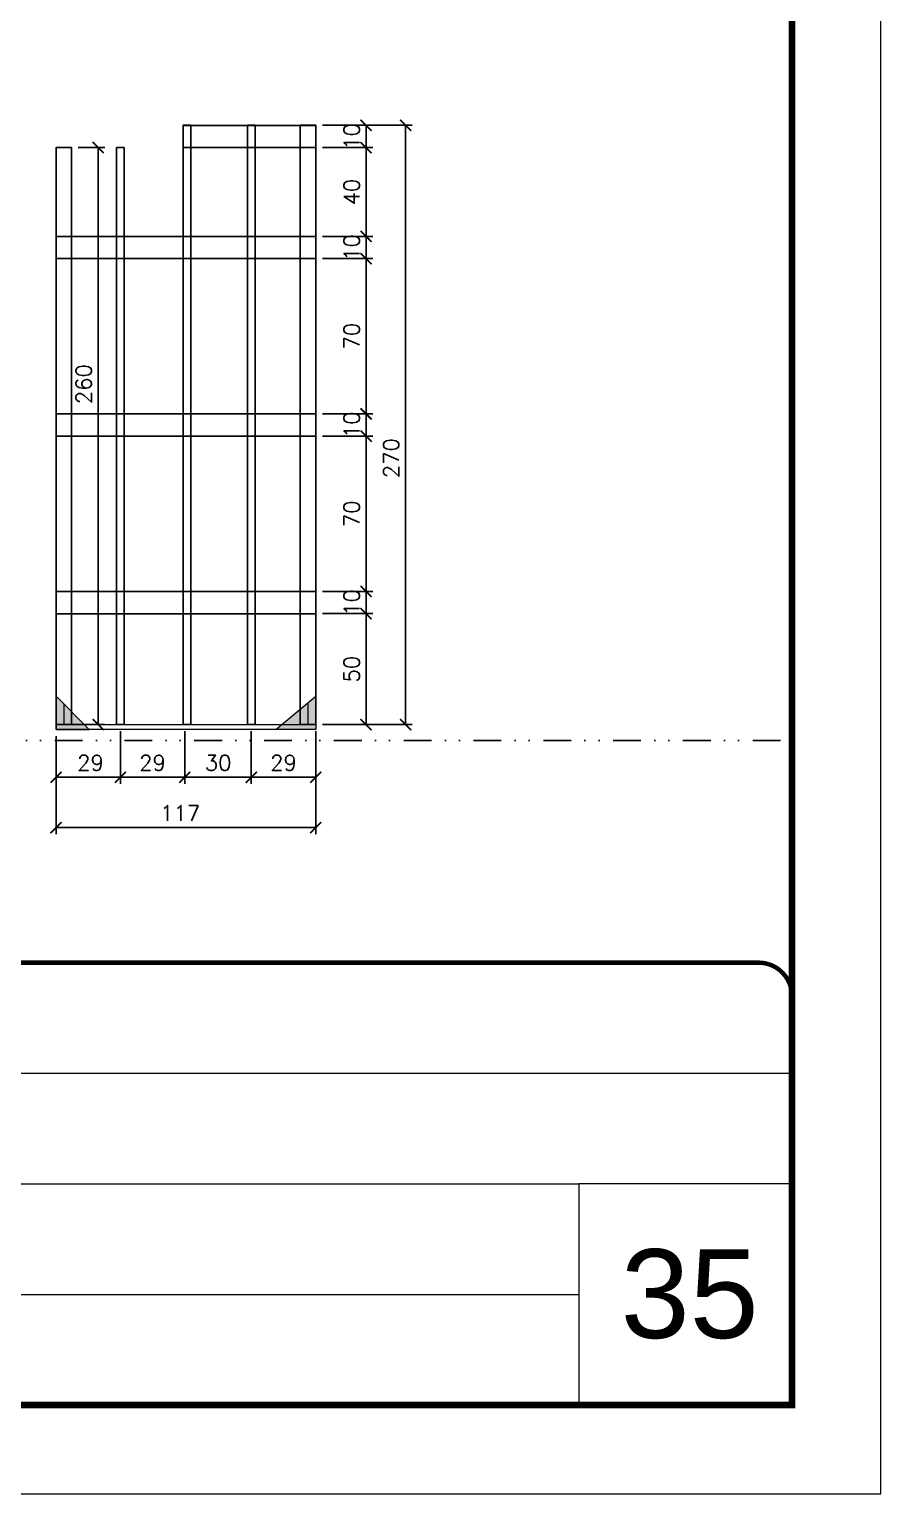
# Model space of a CAD drawing. Header units: millimetres. Extents: x 169816 to 178745, y 96537 to 113647.
# Drawn here: x 174087 to 174471, y 102280 to 102940 of the extents above; entities that cross this region are included whole.
import ezdxf

# ---------------------------------------------------------------- set-up
doc = ezdxf.new("R2010")
doc.units = ezdxf.units.MM
for name, pattern in [('CONTINUO', [0]), ('DASHED', [0.75, 0.5, -0.25]), ('DIVIDE2', [0.625, 0.25, -0.125, 0, -0.125, 0, -0.125]), ('HIDDEN', [0.375, 0.25, -0.125])]:
    doc.linetypes.add(name, pattern=pattern)
for name, color, linetype, lineweight in [('CARIMBO', 255, 'Continuous', 9), ('Folhas', 255, 'Continuous', 9), ('Madeira', 126, 'Continuous', 18), ('Sarr 2.2x7', 40, 'Continuous', 9), ('SARRAFO DE PRESSAO', 251, 'DASHED', 9)]:
    doc.layers.add(name, color=color, linetype=linetype, lineweight=lineweight)
for name, color, linetype in [('COTA', 241, 'Continuous'), ('Nível', 160, 'Continuous'), ('SARR_2.2x10', 60, 'Continuous'), ('SARR_3.5x7', 81, 'Continuous'), ('SARR_7x7', 40, 'Continuous')]:
    doc.layers.add(name, color=color, linetype=linetype)
doc.styles.add('ARIAL', font='arial.ttf')
doc.styles.add('ROMANS', font='romans.shx')
doc.dimstyles.new('Cota Paínel', dxfattribs={"dimtxt": 7, "dimasz": 5, "dimexe": 3, "dimexo": 3, "dimgap": 3, "dimtad": 1, "dimdec": 1, "dimzin": 12, "dimdsep": 46, "dimtxsty": 'ROMANS', "dimblk": 'ARCHTICK', "dimcen": 0, "dimclrd": 4, "dimclre": 4, "dimclrt": 1, "dimadec": 1, "dimazin": 3, "dimtfac": 1, "dimtdec": 1, "dimtmove": 0, "dimatfit": 3, "dimldrblk": 'OBLIQUE', "dimfxl": 1, "dimtolj": 1, "dimtzin": 12, "dimarcsym": 0})

# ---------------------------------------------------------------- blocks, each defined once
blk = doc.blocks.new('9999999999')
at = {"color": 30, "linetype": 'CONTINUO'}
for p, q in [((98564.56, 34379.64), (99583.98, 34379.64)), ((98564.56, 34329.83), (99487.98, 34329.83)), ((99583.98, 34329.83), (99487.98, 34329.83)), ((99487.98, 34329.83), (99487.98, 34230.21)), ((98564.56, 34280.02), (99487.98, 34280.02))]:
    blk.add_line(p, q, dxfattribs=at)
at = {"color": 30, "linetype": 'CONTINUO', "const_width": 2}
blk.add_lwpolyline([(99583.98, 34230.21), (99583.98, 34414.45, 0.414214), (99568.98, 34429.45), (98228.98, 34429.45, 0.414214), (98213.98, 34414.45), (98213.98, 34245.21, 0.414214), (98228.98, 34230.21), (99583.98, 34230.21)], format="xyb", dxfattribs=at)
at = {"layer": 'Folhas'}
blk.add_lwpolyline([(98138.98, 34190.21), (99623.98, 34190.21), (99623.98, 35240.21), (98138.98, 35240.21)], close=True, dxfattribs=at)
at = {"layer": 'Folhas', "color": 30, "const_width": 3}
blk.add_lwpolyline([(98213.98, 34230.21), (99583.98, 34230.21), (99583.98, 35200.21), (98213.98, 35200.21)], close=True, dxfattribs=at)
blk = doc.blocks.new('_ArchTick')
at = {"color": 0, "linetype": 'ByBlock', "const_width": 0.15}
blk.add_lwpolyline([(-0.5, -0.5), (0.5, 0.5)], dxfattribs=at)
blk = doc.blocks.new('*D1477')
at = {"layer": 'COTA', "color": 4, "lineweight": -2, "transparency": 16777216}
for p, q in [((174099.45, 102608.21), (174099.45, 102577.03)), ((174216.45, 102608.21), (174216.45, 102577.03)), ((174216.45, 102580.03), (174099.45, 102580.03))]:
    blk.add_line(p, q, dxfattribs=at)
at = {"layer": 'Defpoints', "color": 0, "transparency": 16777216}
for p in [(174099.45, 102611.21), (174216.45, 102611.21), (174099.45, 102580.03)]:
    blk.add_point(p, dxfattribs=at)
at = {"layer": 'COTA', "color": 4, "lineweight": -2, "transparency": 16777216, "xscale": 5, "yscale": 5, "zscale": 5, "rotation": 180}
blk.add_blockref('_ArchTick', (174099.45, 102580.03), dxfattribs=at)
at = {"layer": 'COTA', "color": 4, "lineweight": -2, "transparency": 16777216, "xscale": 5, "yscale": 5, "zscale": 5}
blk.add_blockref('_ArchTick', (174216.45, 102580.03), dxfattribs=at)
at = {"layer": 'COTA', "color": 1, "transparency": 16777216, "insert": (174155.45, 102586.53), "char_height": 7, "attachment_point": 5, "style": 'ROMANS'}
blk.add_mtext('\\A1;117', dxfattribs=at)
blk = doc.blocks.new('_Oblique')
at = {"color": 0, "linetype": 'ByBlock', "lineweight": -2}
blk.add_line((-0.5, -0.5), (0.5, 0.5), dxfattribs=at)
blk = doc.blocks.new('*D1478')
at = {"layer": 'COTA', "color": 4, "lineweight": -2, "transparency": 16777216}
for p, q in [((174187.45, 102623.41), (174187.45, 102599.71)), ((174216.45, 102623.41), (174216.45, 102599.71)), ((174187.45, 102602.71), (174216.45, 102602.71))]:
    blk.add_line(p, q, dxfattribs=at)
at = {"layer": 'Defpoints', "color": 0, "transparency": 16777216}
for p in [(174187.45, 102626.41), (174216.45, 102626.41), (174216.45, 102602.71)]:
    blk.add_point(p, dxfattribs=at)
at = {"layer": 'COTA', "color": 4, "lineweight": -2, "transparency": 16777216, "xscale": 5, "yscale": 5, "zscale": 5, "rotation": 180}
blk.add_blockref('_ArchTick', (174187.45, 102602.71), dxfattribs=at)
at = {"layer": 'COTA', "color": 4, "lineweight": -2, "transparency": 16777216, "xscale": 5, "yscale": 5, "zscale": 5}
blk.add_blockref('_ArchTick', (174216.45, 102602.71), dxfattribs=at)
at = {"layer": 'COTA', "color": 1, "transparency": 16777216, "insert": (174201.95, 102609.21), "char_height": 7, "attachment_point": 5, "style": 'ROMANS'}
blk.add_mtext('\\A1;29', dxfattribs=at)
blk = doc.blocks.new('*D1479')
at = {"layer": 'COTA', "color": 4, "lineweight": -2, "transparency": 16777216}
for p, q in [((174099.45, 102621.21), (174099.45, 102599.71)), ((174128.45, 102623.41), (174128.45, 102599.71)), ((174128.45, 102602.71), (174099.45, 102602.71))]:
    blk.add_line(p, q, dxfattribs=at)
at = {"layer": 'Defpoints', "color": 0, "transparency": 16777216}
for p in [(174099.45, 102624.21), (174128.45, 102626.41), (174099.45, 102602.71)]:
    blk.add_point(p, dxfattribs=at)
at = {"layer": 'COTA', "color": 4, "lineweight": -2, "transparency": 16777216, "xscale": 5, "yscale": 5, "zscale": 5, "rotation": 180}
blk.add_blockref('_ArchTick', (174099.45, 102602.71), dxfattribs=at)
at = {"layer": 'COTA', "color": 4, "lineweight": -2, "transparency": 16777216, "xscale": 5, "yscale": 5, "zscale": 5}
blk.add_blockref('_ArchTick', (174128.45, 102602.71), dxfattribs=at)
at = {"layer": 'COTA', "color": 1, "transparency": 16777216, "insert": (174114.95, 102609.21), "char_height": 7, "attachment_point": 5, "style": 'ROMANS'}
blk.add_mtext('\\A1;29', dxfattribs=at)
blk = doc.blocks.new('*D1480')
at = {"layer": 'COTA', "color": 4, "lineweight": -2, "transparency": 16777216}
for p, q in [((174157.45, 102623.41), (174157.45, 102599.71)), ((174187.45, 102623.41), (174187.45, 102599.71)), ((174187.45, 102602.71), (174157.45, 102602.71))]:
    blk.add_line(p, q, dxfattribs=at)
at = {"layer": 'Defpoints', "color": 0, "transparency": 16777216}
for p in [(174157.45, 102626.41), (174187.45, 102626.41), (174157.45, 102602.71)]:
    blk.add_point(p, dxfattribs=at)
at = {"layer": 'COTA', "color": 4, "lineweight": -2, "transparency": 16777216, "xscale": 5, "yscale": 5, "zscale": 5, "rotation": 180}
blk.add_blockref('_ArchTick', (174157.45, 102602.71), dxfattribs=at)
at = {"layer": 'COTA', "color": 4, "lineweight": -2, "transparency": 16777216, "xscale": 5, "yscale": 5, "zscale": 5}
blk.add_blockref('_ArchTick', (174187.45, 102602.71), dxfattribs=at)
at = {"layer": 'COTA', "color": 1, "transparency": 16777216, "insert": (174172.45, 102609.21), "char_height": 7, "attachment_point": 5, "style": 'ROMANS'}
blk.add_mtext('\\A1;30', dxfattribs=at)
blk = doc.blocks.new('*D1481')
at = {"layer": 'COTA', "color": 4, "lineweight": -2, "transparency": 16777216}
for p, q in [((174219.45, 102676.41), (174242.15, 102676.41)), ((174239.15, 102626.41), (174239.15, 102676.41)), ((174219.45, 102626.41), (174242.15, 102626.41))]:
    blk.add_line(p, q, dxfattribs=at)
at = {"layer": 'Defpoints', "color": 0, "transparency": 16777216}
for p in [(174216.45, 102676.41), (174239.15, 102676.41), (174216.45, 102626.41)]:
    blk.add_point(p, dxfattribs=at)
at = {"layer": 'COTA', "color": 4, "lineweight": -2, "transparency": 16777216, "xscale": 5, "yscale": 5, "zscale": 5}
for p, rotation in [((174239.15, 102676.41), 90), ((174239.15, 102626.41), 270)]:
    blk.add_blockref('_ArchTick', p, dxfattribs=dict(at, rotation=rotation))
at = {"layer": 'COTA', "color": 1, "transparency": 16777216, "insert": (174232.65, 102651.41), "char_height": 7, "attachment_point": 5, "rotation": 90, "style": 'ROMANS'}
blk.add_mtext('\\A1;50', dxfattribs=at)
blk = doc.blocks.new('*D1482')
at = {"layer": 'COTA', "color": 4, "lineweight": -2, "transparency": 16777216}
for p, q in [((174128.45, 102623.41), (174128.45, 102599.71)), ((174157.45, 102623.41), (174157.45, 102599.71)), ((174157.45, 102602.71), (174128.45, 102602.71))]:
    blk.add_line(p, q, dxfattribs=at)
at = {"layer": 'Defpoints', "color": 0, "transparency": 16777216}
for p in [(174128.45, 102626.41), (174157.45, 102626.41), (174128.45, 102602.71)]:
    blk.add_point(p, dxfattribs=at)
at = {"layer": 'COTA', "color": 4, "lineweight": -2, "transparency": 16777216, "xscale": 5, "yscale": 5, "zscale": 5, "rotation": 180}
blk.add_blockref('_ArchTick', (174128.45, 102602.71), dxfattribs=at)
at = {"layer": 'COTA', "color": 4, "lineweight": -2, "transparency": 16777216, "xscale": 5, "yscale": 5, "zscale": 5}
blk.add_blockref('_ArchTick', (174157.45, 102602.71), dxfattribs=at)
at = {"layer": 'COTA', "color": 1, "transparency": 16777216, "insert": (174142.95, 102609.21), "char_height": 7, "attachment_point": 5, "style": 'ROMANS'}
blk.add_mtext('\\A1;29', dxfattribs=at)
blk = doc.blocks.new('*D1483')
at = {"layer": 'COTA', "color": 4, "lineweight": -2, "transparency": 16777216}
for p, q in [((174219.45, 102686.41), (174242.15, 102686.41)), ((174239.15, 102676.41), (174239.15, 102686.41)), ((174219.45, 102676.41), (174242.15, 102676.41))]:
    blk.add_line(p, q, dxfattribs=at)
at = {"layer": 'Defpoints', "color": 0, "transparency": 16777216}
for p in [(174216.45, 102686.41), (174239.15, 102686.41), (174216.45, 102676.41)]:
    blk.add_point(p, dxfattribs=at)
at = {"layer": 'COTA', "color": 4, "lineweight": -2, "transparency": 16777216, "xscale": 5, "yscale": 5, "zscale": 5}
for p, rotation in [((174239.15, 102686.41), 90), ((174239.15, 102676.41), 270)]:
    blk.add_blockref('_ArchTick', p, dxfattribs=dict(at, rotation=rotation))
at = {"layer": 'COTA', "color": 1, "transparency": 16777216, "insert": (174232.65, 102681.41), "char_height": 7, "attachment_point": 5, "rotation": 90, "style": 'ROMANS'}
blk.add_mtext('\\A1;10', dxfattribs=at)
blk = doc.blocks.new('*D1484')
at = {"layer": 'COTA', "color": 4, "lineweight": -2, "transparency": 16777216}
for p, q in [((174219.45, 102756.37), (174242.15, 102756.37)), ((174239.15, 102686.41), (174239.15, 102756.37)), ((174219.45, 102686.41), (174242.15, 102686.41))]:
    blk.add_line(p, q, dxfattribs=at)
at = {"layer": 'Defpoints', "color": 0, "transparency": 16777216}
for p in [(174216.45, 102756.37), (174239.15, 102756.37), (174216.45, 102686.41)]:
    blk.add_point(p, dxfattribs=at)
at = {"layer": 'COTA', "color": 4, "lineweight": -2, "transparency": 16777216, "xscale": 5, "yscale": 5, "zscale": 5}
for p, rotation in [((174239.15, 102756.37), 90), ((174239.15, 102686.41), 270)]:
    blk.add_blockref('_ArchTick', p, dxfattribs=dict(at, rotation=rotation))
at = {"layer": 'COTA', "color": 1, "transparency": 16777216, "insert": (174232.65, 102721.39), "char_height": 7, "attachment_point": 5, "rotation": 90, "style": 'ROMANS'}
blk.add_mtext('\\A1;70', dxfattribs=at)
blk = doc.blocks.new('*D1485')
at = {"layer": 'COTA', "color": 4, "lineweight": -2, "transparency": 16777216}
for p, q in [((174219.45, 102766.41), (174242.15, 102766.41)), ((174239.15, 102756.41), (174239.15, 102766.41)), ((174219.45, 102756.41), (174242.15, 102756.41))]:
    blk.add_line(p, q, dxfattribs=at)
at = {"layer": 'Defpoints', "color": 0, "transparency": 16777216}
for p in [(174216.45, 102766.41), (174239.15, 102766.41), (174216.45, 102756.41)]:
    blk.add_point(p, dxfattribs=at)
at = {"layer": 'COTA', "color": 4, "lineweight": -2, "transparency": 16777216, "xscale": 5, "yscale": 5, "zscale": 5}
for p, rotation in [((174239.15, 102766.41), 90), ((174239.15, 102756.41), 270)]:
    blk.add_blockref('_ArchTick', p, dxfattribs=dict(at, rotation=rotation))
at = {"layer": 'COTA', "color": 1, "transparency": 16777216, "insert": (174232.65, 102761.41), "char_height": 7, "attachment_point": 5, "rotation": 90, "style": 'ROMANS'}
blk.add_mtext('\\A1;10', dxfattribs=at)
blk = doc.blocks.new('*D1486')
at = {"layer": 'COTA', "color": 4, "lineweight": -2, "transparency": 16777216}
for p, q in [((174219.45, 102896.41), (174259.96, 102896.41)), ((174256.96, 102896.41), (174256.96, 102626.41)), ((174219.45, 102626.41), (174259.96, 102626.41))]:
    blk.add_line(p, q, dxfattribs=at)
at = {"layer": 'Defpoints', "color": 0, "transparency": 16777216}
for p in [(174216.45, 102896.41), (174216.45, 102626.41), (174256.96, 102626.41)]:
    blk.add_point(p, dxfattribs=at)
at = {"layer": 'COTA', "color": 4, "lineweight": -2, "transparency": 16777216, "xscale": 5, "yscale": 5, "zscale": 5}
for p, rotation in [((174256.96, 102896.41), 90), ((174256.96, 102626.41), 270)]:
    blk.add_blockref('_ArchTick', p, dxfattribs=dict(at, rotation=rotation))
at = {"layer": 'COTA', "color": 1, "transparency": 16777216, "insert": (174250.46, 102746.41), "char_height": 7, "attachment_point": 5, "rotation": 90, "style": 'ROMANS'}
blk.add_mtext('\\A1;270', dxfattribs=at)
blk = doc.blocks.new('*D1487')
at = {"layer": 'COTA', "color": 4, "lineweight": -2, "transparency": 16777216}
for p, q in [((174219.45, 102886.37), (174242.15, 102886.37)), ((174239.15, 102846.37), (174239.15, 102886.37)), ((174219.45, 102846.37), (174242.15, 102846.37))]:
    blk.add_line(p, q, dxfattribs=at)
at = {"layer": 'Defpoints', "color": 0, "transparency": 16777216}
for p in [(174216.45, 102886.37), (174239.15, 102886.37), (174216.45, 102846.37)]:
    blk.add_point(p, dxfattribs=at)
at = {"layer": 'COTA', "color": 4, "lineweight": -2, "transparency": 16777216, "xscale": 5, "yscale": 5, "zscale": 5}
for p, rotation in [((174239.15, 102886.37), 90), ((174239.15, 102846.37), 270)]:
    blk.add_blockref('_ArchTick', p, dxfattribs=dict(at, rotation=rotation))
at = {"layer": 'COTA', "color": 1, "transparency": 16777216, "insert": (174232.65, 102866.37), "char_height": 7, "attachment_point": 5, "rotation": 90, "style": 'ROMANS'}
blk.add_mtext('\\A1;40', dxfattribs=at)
blk = doc.blocks.new('*D1488')
at = {"layer": 'COTA', "color": 4, "lineweight": -2, "transparency": 16777216}
for p, q in [((174219.45, 102896.41), (174242.15, 102896.41)), ((174239.15, 102886.37), (174239.15, 102896.41)), ((174219.45, 102886.37), (174242.15, 102886.37))]:
    blk.add_line(p, q, dxfattribs=at)
at = {"layer": 'Defpoints', "color": 0, "transparency": 16777216}
for p in [(174216.45, 102896.41), (174239.15, 102896.41), (174216.45, 102886.37)]:
    blk.add_point(p, dxfattribs=at)
at = {"layer": 'COTA', "color": 4, "lineweight": -2, "transparency": 16777216, "xscale": 5, "yscale": 5, "zscale": 5}
for p, rotation in [((174239.15, 102896.41), 90), ((174239.15, 102886.37), 270)]:
    blk.add_blockref('_ArchTick', p, dxfattribs=dict(at, rotation=rotation))
at = {"layer": 'COTA', "color": 1, "transparency": 16777216, "insert": (174232.65, 102891.39), "char_height": 7, "attachment_point": 5, "rotation": 90, "style": 'ROMANS'}
blk.add_mtext('\\A1;10', dxfattribs=at)
blk = doc.blocks.new('*D1489')
at = {"layer": 'COTA', "color": 4, "lineweight": -2, "transparency": 16777216}
for p, q in [((174219.45, 102846.37), (174242.15, 102846.37)), ((174239.15, 102836.37), (174239.15, 102846.37)), ((174219.45, 102836.37), (174242.15, 102836.37))]:
    blk.add_line(p, q, dxfattribs=at)
at = {"layer": 'Defpoints', "color": 0, "transparency": 16777216}
for p in [(174216.45, 102846.37), (174239.15, 102846.37), (174216.45, 102836.37)]:
    blk.add_point(p, dxfattribs=at)
at = {"layer": 'COTA', "color": 4, "lineweight": -2, "transparency": 16777216, "xscale": 5, "yscale": 5, "zscale": 5}
for p, rotation in [((174239.15, 102846.37), 90), ((174239.15, 102836.37), 270)]:
    blk.add_blockref('_ArchTick', p, dxfattribs=dict(at, rotation=rotation))
at = {"layer": 'COTA', "color": 1, "transparency": 16777216, "insert": (174232.65, 102841.37), "char_height": 7, "attachment_point": 5, "rotation": 90, "style": 'ROMANS'}
blk.add_mtext('\\A1;10', dxfattribs=at)
blk = doc.blocks.new('*D1490')
at = {"layer": 'COTA', "color": 4, "lineweight": -2, "transparency": 16777216}
for p, q in [((174219.45, 102836.37), (174242.15, 102836.37)), ((174239.15, 102836.37), (174239.15, 102766.37)), ((174219.45, 102766.37), (174242.15, 102766.37))]:
    blk.add_line(p, q, dxfattribs=at)
at = {"layer": 'Defpoints', "color": 0, "transparency": 16777216}
for p in [(174216.45, 102836.37), (174216.45, 102766.37), (174239.15, 102766.37)]:
    blk.add_point(p, dxfattribs=at)
at = {"layer": 'COTA', "color": 4, "lineweight": -2, "transparency": 16777216, "xscale": 5, "yscale": 5, "zscale": 5}
for p, rotation in [((174239.15, 102836.37), 90), ((174239.15, 102766.37), 270)]:
    blk.add_blockref('_ArchTick', p, dxfattribs=dict(at, rotation=rotation))
at = {"layer": 'COTA', "color": 1, "transparency": 16777216, "insert": (174232.65, 102801.37), "char_height": 7, "attachment_point": 5, "rotation": 90, "style": 'ROMANS'}
blk.add_mtext('\\A1;70', dxfattribs=at)
blk = doc.blocks.new('*D1491')
at = {"layer": 'COTA', "color": 4, "lineweight": -2, "transparency": 16777216}
for p, q in [((174109.45, 102886.41), (174121.45, 102886.41)), ((174118.45, 102886.41), (174118.45, 102626.41)), ((174108.85, 102626.41), (174121.45, 102626.41))]:
    blk.add_line(p, q, dxfattribs=at)
at = {"layer": 'Defpoints', "color": 0, "transparency": 16777216}
for p in [(174106.45, 102886.41), (174105.85, 102626.41), (174118.45, 102626.41)]:
    blk.add_point(p, dxfattribs=at)
at = {"layer": 'COTA', "color": 4, "lineweight": -2, "transparency": 16777216, "xscale": 5, "yscale": 5, "zscale": 5}
for p, rotation in [((174118.45, 102886.41), 90), ((174118.45, 102626.41), 270)]:
    blk.add_blockref('_ArchTick', p, dxfattribs=dict(at, rotation=rotation))
at = {"layer": 'COTA', "color": 1, "transparency": 16777216, "insert": (174111.95, 102779.81), "char_height": 7, "attachment_point": 5, "rotation": 90, "style": 'ROMANS'}
blk.add_mtext('\\A1;260', dxfattribs=at)

msp = doc.modelspace()

# ---------------------------------------------------------------- hatches: boundary and pattern name
at = {"layer": 'Madeira'}
h = msp.add_hatch(color=252, dxfattribs=at)
h.dxf.hatch_style = 2
h.paths.add_polyline_path([(174099.45, 102639.21), (174099.45, 102624.21), (174114.45, 102624.21)])
h = msp.add_hatch(color=252, dxfattribs=at)
h.dxf.hatch_style = 2
h.paths.add_polyline_path([(174216.45, 102639.21), (174216.45, 102624.21), (174198.45, 102624.21)])

# ---------------------------------------------------------------- linework, layer by layer
at = {"layer": 'Madeira', "color": 1, "linetype": 'HIDDEN'}
for p, q in [((174102.95, 102635.71), (174102.95, 102626.41)), ((174102.95, 102635.71), (174102.95, 102626.41)), ((174209.45, 102632.21), (174209.45, 102626.41)), ((174212.95, 102635.71), (174212.95, 102626.41)), ((174212.95, 102635.71), (174212.95, 102626.41)), ((174109.28, 102626.41), (174099.45, 102626.41)), ((174109.28, 102626.41), (174099.45, 102626.41)), ((174112.25, 102626.41), (174099.45, 102626.41)), ((174200.65, 102626.41), (174216.45, 102626.41)), ((174206.62, 102626.41), (174216.45, 102626.41)), ((174206.62, 102626.41), (174216.45, 102626.41))]:
    msp.add_line(p, q, dxfattribs=at)
at = {"layer": 'Madeira'}
msp.add_line((174216.45, 102626.41), (174216.45, 102624.21), dxfattribs=at)
msp.add_line((174216.45, 102626.41), (174216.45, 102624.21), dxfattribs=at)
msp.add_line((174216.45, 102626.41), (174216.45, 102624.21), dxfattribs=at)
at = {"layer": 'Madeira', "color": 0}
for points in [[(174099.45, 102639.21), (174099.45, 102624.21), (174114.45, 102624.21), (174099.45, 102639.21)], [(174216.45, 102639.21), (174216.45, 102624.21), (174198.45, 102624.21), (174216.45, 102639.21)]]:
    msp.add_lwpolyline(points, dxfattribs=at)
at = {"layer": 'Nível', "color": 4, "linetype": 'DIVIDE2', "ltscale": 50}
msp.add_line((173061.02, 102619.21), (174431.02, 102619.21), dxfattribs=at)
at = {"layer": 'Sarr 2.2x7'}
msp.add_lwpolyline([(174099.45, 102626.41), (174216.45, 102626.41), (174216.45, 102624.21), (174099.45, 102624.21)], close=True, dxfattribs=at)
msp.add_lwpolyline([(174099.45, 102626.41), (174216.45, 102626.41), (174216.45, 102624.21), (174099.45, 102624.21)], close=True, dxfattribs=at)
at = {"layer": 'SARR_2.2x10'}
for points in [[(174216.45, 102896.37), (174156.7, 102896.37), (174156.7, 102886.37), (174216.45, 102886.37)], [(174216.45, 102846.37), (174099.45, 102846.37), (174099.45, 102836.37), (174216.45, 102836.37)], [(174216.45, 102846.37), (174099.45, 102846.37), (174099.45, 102836.37), (174216.45, 102836.37)], [(174216.45, 102766.37), (174099.45, 102766.37), (174099.45, 102756.37), (174216.45, 102756.37)], [(174216.45, 102766.37), (174099.45, 102766.37), (174099.45, 102756.37), (174216.45, 102756.37)], [(174216.45, 102686.37), (174099.45, 102686.37), (174099.45, 102676.37), (174216.45, 102676.37)], [(174216.45, 102686.37), (174099.45, 102686.37), (174099.45, 102676.37), (174216.45, 102676.37)]]:
    msp.add_lwpolyline(points, close=True, dxfattribs=at)
at = {"layer": 'SARR_3.5x7'}
for p, q in [((174156.7, 102626.41), (174156.7, 102896.41)), ((174156.7, 102896.41), (174158.45, 102896.41)), ((174156.7, 102626.41), (174156.7, 102896.41)), ((174156.7, 102896.41), (174158.45, 102896.41)), ((174160.2, 102896.41), (174158.45, 102896.41)), ((174160.2, 102896.41), (174158.45, 102896.41)), ((174160.2, 102626.41), (174160.2, 102896.41)), ((174160.2, 102626.41), (174160.2, 102896.41)), ((174185.7, 102626.41), (174185.7, 102896.41)), ((174185.7, 102896.41), (174187.45, 102896.41)), ((174185.7, 102626.41), (174185.7, 102896.41)), ((174185.7, 102896.41), (174187.45, 102896.41)), ((174189.2, 102896.41), (174187.45, 102896.41)), ((174189.2, 102896.41), (174187.45, 102896.41)), ((174189.2, 102626.41), (174189.2, 102896.41)), ((174189.2, 102626.41), (174189.2, 102896.41)), ((174126.7, 102626.41), (174126.7, 102886.41)), ((174126.7, 102886.41), (174128.45, 102886.41)), ((174126.7, 102626.41), (174126.7, 102886.41)), ((174126.7, 102886.41), (174128.45, 102886.41)), ((174130.2, 102886.41), (174128.45, 102886.41)), ((174130.2, 102886.41), (174128.45, 102886.41)), ((174130.2, 102626.41), (174130.2, 102886.41)), ((174130.2, 102626.41), (174130.2, 102886.41)), ((174126.7, 102626.41), (174128.45, 102626.41)), ((174126.7, 102626.41), (174128.45, 102626.41)), ((174130.2, 102626.41), (174128.45, 102626.41)), ((174130.2, 102626.41), (174128.45, 102626.41)), ((174156.7, 102626.41), (174158.45, 102626.41)), ((174156.7, 102626.41), (174158.45, 102626.41)), ((174160.2, 102626.41), (174158.45, 102626.41)), ((174160.2, 102626.41), (174158.45, 102626.41)), ((174185.7, 102626.41), (174187.45, 102626.41)), ((174185.7, 102626.41), (174187.45, 102626.41)), ((174189.2, 102626.41), (174187.45, 102626.41)), ((174189.2, 102626.41), (174187.45, 102626.41))]:
    msp.add_line(p, q, dxfattribs=at)
at = {"layer": 'SARR_7x7'}
for points in [[(174216.45, 102626.41), (174209.45, 102626.41), (174209.45, 102896.41), (174216.45, 102896.41)], [(174216.45, 102626.41), (174209.45, 102626.41), (174209.45, 102896.41), (174216.45, 102896.41)], [(174106.45, 102626.41), (174099.45, 102626.41), (174099.45, 102886.41), (174106.45, 102886.41)], [(174106.45, 102626.41), (174099.45, 102626.41), (174099.45, 102886.41), (174106.45, 102886.41)]]:
    msp.add_lwpolyline(points, close=True, dxfattribs=at)

# ---------------------------------------------------------------- block references
at = {"layer": 'SARRAFO DE PRESSAO', "color": 6, "linetype": 'ByBlock'}
msp.add_blockref('9999999999', (74847.04, 68089.72), dxfattribs=at)

# ---------------------------------------------------------------- texts
at = {"layer": 'CARIMBO', "style": 'ARIAL'}
msp.add_text('35', height=40, dxfattribs=at).set_placement((174353.88, 102350.07))

# ---------------------------------------------------------------- dimensions: what is measured, and where the dimension line sits
at = {"layer": 'COTA'}
for base, p1, p2, picture, middle in [((174256.96, 102626.41), (174216.45, 102896.41), (174216.45, 102626.41), '*D1486', (174256.96, 102746.41)), ((174239.15, 102896.41), (174216.45, 102886.37), (174216.45, 102896.41), '*D1488', (174239.15, 102891.39)), ((174118.45, 102626.41), (174106.45, 102886.41), (174105.85, 102626.41), '*D1491', (174118.45, 102779.81)), ((174239.15, 102846.37), (174216.45, 102836.37), (174216.45, 102846.37), '*D1489', (174239.15, 102841.37)), ((174239.15, 102766.41), (174216.45, 102756.41), (174216.45, 102766.41), '*D1485', (174239.15, 102761.41))]:
    dim = msp.add_linear_dim(base=base, p1=p1, p2=p2, angle=90, dimstyle='Cota Paínel', override={"dimtad": 3}, dxfattribs=at)
    dim.commit()
    dim.dimension.update_dxf_attribs({"geometry": picture, "text_midpoint": middle, "dimtype": 160})
for base, p1, p2, picture, middle in [((174239.15, 102886.37), (174216.45, 102846.37), (174216.45, 102886.37), '*D1487', (174232.65, 102866.37)), ((174239.15, 102766.37), (174216.45, 102836.37), (174216.45, 102766.37), '*D1490', (174232.65, 102801.37)), ((174239.15, 102756.37), (174216.45, 102686.41), (174216.45, 102756.37), '*D1484', (174232.65, 102721.39))]:
    dim = msp.add_linear_dim(base=base, p1=p1, p2=p2, angle=90, dimstyle='Cota Paínel', override={"dimtad": 3}, dxfattribs=at)
    dim.commit()
    dim.dimension.update_dxf_attribs({"geometry": picture, "text_midpoint": middle})
for base, p1, p2, angle, picture, middle in [((174239.15, 102686.41), (174216.45, 102676.41), (174216.45, 102686.41), 90, '*D1483', (174239.15, 102681.41)), ((174099.45, 102602.71), (174128.45, 102626.41), (174099.45, 102624.21), 180, '*D1479', (174114.95, 102602.71)), ((174099.45, 102580.03), (174216.45, 102611.21), (174099.45, 102611.21), 180, '*D1477', (174155.45, 102580.03))]:
    dim = msp.add_linear_dim(base=base, p1=p1, p2=p2, angle=angle, dimstyle='Cota Paínel', dxfattribs=at)
    dim.commit()
    dim.dimension.update_dxf_attribs({"geometry": picture, "text_midpoint": middle, "dimtype": 160})
for base, p1, p2, angle, picture, middle in [((174239.15, 102676.41), (174216.45, 102626.41), (174216.45, 102676.41), 90, '*D1481', (174232.65, 102651.41)), ((174128.45, 102602.71), (174157.45, 102626.41), (174128.45, 102626.41), 180, '*D1482', (174142.95, 102609.21)), ((174157.45, 102602.71), (174187.45, 102626.41), (174157.45, 102626.41), 180, '*D1480', (174172.45, 102609.21))]:
    dim = msp.add_linear_dim(base=base, p1=p1, p2=p2, angle=angle, dimstyle='Cota Paínel', dxfattribs=at)
    dim.commit()
    dim.dimension.update_dxf_attribs({"geometry": picture, "text_midpoint": middle})
dim = msp.add_linear_dim(base=(174216.45, 102602.71), p1=(174187.45, 102626.41), p2=(174216.45, 102626.41), dimstyle='Cota Paínel', dxfattribs=at)
dim.commit()
dim.dimension.update_dxf_attribs({"geometry": '*D1478', "text_midpoint": (174201.95, 102609.21)})

doc.saveas('drawing.dxf')
